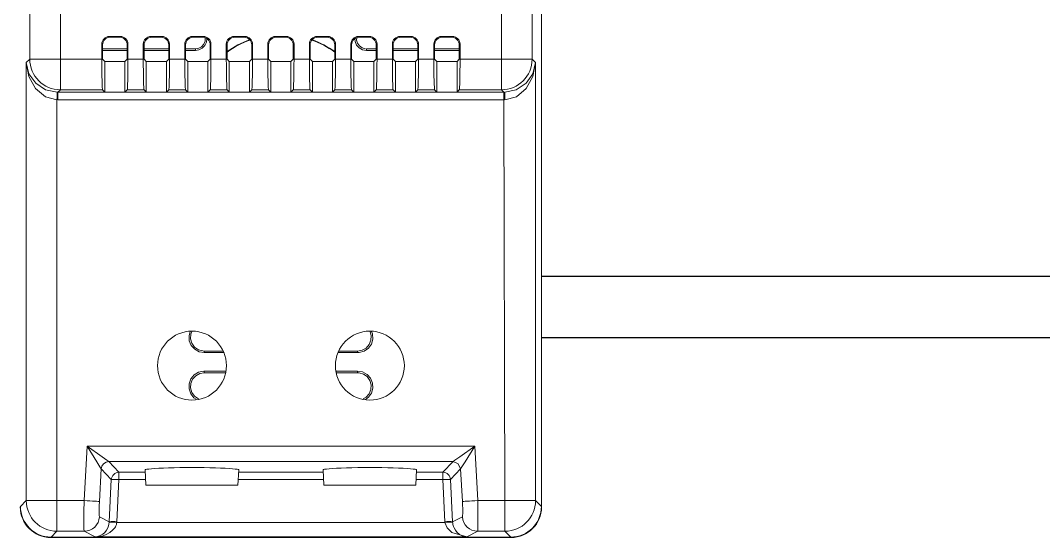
# Model space of a CAD drawing. Header units: millimetres. Extents: x -6000 to 26000, y -6000 to 26000.
# Drawn here: x 121.36 to 130.64, y -2281.8 to -2277.11 of the extents above; entities that cross this region are included whole.
import ezdxf

# ---------------------------------------------------------------- set-up
doc = ezdxf.new("R2010")
doc.units = ezdxf.units.MM
doc.header["$MEASUREMENT"] = 0
doc.layers.add('Чертеж и Рисунок_Ном._пера__21', color=7, linetype='Continuous', lineweight=30)
doc.layers.add('Чертеж и Рисунок_Ном._пера__7', color=7, linetype='Continuous', lineweight=15)
doc.layers.add('Чертеж и Рисунок_Ном._пера__8', color=7, linetype='Continuous', lineweight=15, true_color=0xa80f02)

msp = doc.modelspace()

# ---------------------------------------------------------------- linework, layer by layer
at = {"layer": 'Чертеж и Рисунок_Ном._пера__21', "color": 7, "linetype": 'Continuous', "lineweight": 30}
for p, q in [((145.3438, -2279.4297), (126.0854, -2279.4297)), ((145.3438, -2279.9862), (126.0854, -2279.9862))]:
    msp.add_line(p, q, dxfattribs=at)
at = {"layer": 'Чертеж и Рисунок_Ном._пера__7', "color": 7, "linetype": 'Continuous', "lineweight": 15}
for p, q in [((126.0854, -2281.5147), (126.0854, -2273.5885)), ((126.0872, -2281.5186), (126.0872, -2273.5883)), ((121.443, -2276.9949), (121.443, -2277.4583)), ((121.7212, -2277.002), (121.7212, -2277.4583)), ((125.7233, -2277.4583), (125.7233, -2277.002)), ((126.0014, -2277.4583), (126.0014, -2276.9949)), ((122.1667, -2277.2527), (122.2651, -2277.2527)), ((122.1667, -2277.2527), (122.174, -2277.26)), ((122.2578, -2277.26), (122.174, -2277.26)), ((122.2578, -2277.26), (122.2651, -2277.2527)), ((122.5433, -2277.2527), (122.6416, -2277.2527)), ((122.5433, -2277.2527), (122.5505, -2277.26)), ((122.6344, -2277.26), (122.5505, -2277.26)), ((122.6344, -2277.26), (122.6416, -2277.2527)), ((122.9199, -2277.2527), (123.0182, -2277.2527)), ((122.9199, -2277.2527), (122.9271, -2277.26)), ((123.011, -2277.26), (122.9271, -2277.26)), ((123.011, -2277.26), (123.0182, -2277.2527)), ((123.2965, -2277.2527), (123.3948, -2277.2527)), ((123.2965, -2277.2527), (123.3037, -2277.26)), ((123.3876, -2277.26), (123.3037, -2277.26)), ((123.3876, -2277.26), (123.3948, -2277.2527)), ((123.673, -2277.2527), (123.7714, -2277.2527)), ((123.673, -2277.2527), (123.6803, -2277.26)), ((123.7641, -2277.26), (123.6803, -2277.26)), ((123.7641, -2277.26), (123.7714, -2277.2527)), ((124.0496, -2277.2527), (124.148, -2277.2527)), ((124.0496, -2277.2527), (124.0569, -2277.26)), ((124.1407, -2277.26), (124.0569, -2277.26)), ((124.1407, -2277.26), (124.148, -2277.2527)), ((124.4262, -2277.2527), (124.5246, -2277.2527)), ((124.4262, -2277.2527), (124.4335, -2277.26)), ((124.5173, -2277.26), (124.4335, -2277.26)), ((124.5173, -2277.26), (124.5246, -2277.2527)), ((124.8028, -2277.2527), (124.9012, -2277.2527)), ((124.8028, -2277.2527), (124.8101, -2277.26)), ((124.8939, -2277.26), (124.8101, -2277.26)), ((124.8939, -2277.26), (124.9012, -2277.2527)), ((125.1794, -2277.2527), (125.2778, -2277.2527)), ((125.1794, -2277.2527), (125.1867, -2277.26)), ((125.2705, -2277.26), (125.1867, -2277.26)), ((125.2705, -2277.26), (125.2778, -2277.2527)), ((122.0971, -2277.3223), (122.0971, -2277.4583)), ((122.0971, -2277.3223), (122.1044, -2277.3295)), ((122.1044, -2277.3295), (122.1044, -2277.4589)), ((122.3273, -2277.3795), (122.1044, -2277.3795)), ((122.3273, -2277.3295), (122.3346, -2277.3223)), ((122.3273, -2277.4589), (122.3273, -2277.3295)), ((122.3346, -2277.4583), (122.3346, -2277.3223)), ((122.4737, -2277.3223), (122.4737, -2277.4583)), ((122.4737, -2277.3223), (122.481, -2277.3295)), ((122.481, -2277.3295), (122.481, -2277.4589)), ((122.481, -2277.365), (122.7039, -2277.365)), ((122.7039, -2277.3795), (122.481, -2277.3795)), ((122.7039, -2277.3295), (122.7112, -2277.3223)), ((122.7039, -2277.4589), (122.7039, -2277.3295)), ((122.7112, -2277.4583), (122.7112, -2277.3223)), ((122.8503, -2277.3223), (122.8503, -2277.4583)), ((122.8503, -2277.3223), (122.8576, -2277.3295)), ((122.8576, -2277.3295), (122.8576, -2277.4589)), ((122.8576, -2277.365), (122.9465, -2277.365)), ((122.9363, -2277.3795), (122.8576, -2277.3795)), ((122.9465, -2277.3795), (122.9363, -2277.3795)), ((122.9465, -2277.365), (122.9465, -2277.3795)), ((123.0805, -2277.3295), (123.0878, -2277.3223)), ((123.0805, -2277.4589), (123.0805, -2277.3295)), ((123.0878, -2277.4583), (123.0878, -2277.3223)), ((123.2269, -2277.3223), (123.2269, -2277.4583)), ((123.2269, -2277.3223), (123.2342, -2277.3295)), ((123.2342, -2277.3295), (123.2342, -2277.4589)), ((123.4571, -2277.3295), (123.4644, -2277.3223)), ((123.4571, -2277.4589), (123.4571, -2277.3295)), ((123.4644, -2277.4583), (123.4644, -2277.3223)), ((123.6035, -2277.3223), (123.6035, -2277.4583)), ((123.6035, -2277.3223), (123.6108, -2277.3295)), ((123.6108, -2277.3295), (123.6108, -2277.4589)), ((123.8337, -2277.3295), (123.841, -2277.3223)), ((123.8337, -2277.4589), (123.8337, -2277.3295)), ((123.841, -2277.4583), (123.841, -2277.3223)), ((123.9801, -2277.3223), (123.9801, -2277.4583)), ((123.9801, -2277.3223), (123.9874, -2277.3295)), ((123.9874, -2277.3295), (123.9874, -2277.4589)), ((124.2103, -2277.3295), (124.2175, -2277.3223)), ((124.2103, -2277.4589), (124.2103, -2277.3295)), ((124.2175, -2277.4583), (124.2175, -2277.3223)), ((124.3567, -2277.3223), (124.3567, -2277.4583)), ((124.3567, -2277.3223), (124.364, -2277.3295)), ((124.364, -2277.3295), (124.364, -2277.4589)), ((124.498, -2277.365), (124.498, -2277.3795)), ((124.498, -2277.365), (124.5869, -2277.365)), ((124.5082, -2277.3795), (124.498, -2277.3795)), ((124.5869, -2277.3795), (124.5082, -2277.3795)), ((124.5869, -2277.3295), (124.5941, -2277.3223)), ((124.5869, -2277.4589), (124.5869, -2277.3295)), ((124.5941, -2277.4583), (124.5941, -2277.3223)), ((124.7333, -2277.3223), (124.7333, -2277.4583)), ((124.7333, -2277.3223), (124.7406, -2277.3295)), ((124.7406, -2277.3295), (124.7406, -2277.4589)), ((124.7406, -2277.365), (124.9635, -2277.365)), ((124.9635, -2277.3795), (124.7406, -2277.3795)), ((124.9635, -2277.3295), (124.9707, -2277.3223)), ((124.9635, -2277.4589), (124.9635, -2277.3295)), ((124.9707, -2277.4583), (124.9707, -2277.3223)), ((125.1099, -2277.3223), (125.1099, -2277.4583)), ((125.1099, -2277.3223), (125.1171, -2277.3295)), ((125.1171, -2277.3295), (125.1171, -2277.4589)), ((125.1171, -2277.365), (125.34, -2277.365)), ((125.34, -2277.3295), (125.3473, -2277.3223)), ((125.34, -2277.4589), (125.34, -2277.3295)), ((125.3473, -2277.4583), (125.3473, -2277.3223)), ((121.443, -2277.4583), (121.4121, -2277.4893)), ((121.7212, -2277.4583), (121.443, -2277.4583)), ((122.0971, -2277.4583), (121.7212, -2277.4583)), ((121.7212, -2277.4583), (121.7212, -2277.7364)), ((122.1044, -2277.4589), (122.1245, -2277.479)), ((122.1245, -2277.479), (122.1245, -2277.7567)), ((122.3073, -2277.479), (122.1245, -2277.479)), ((122.3073, -2277.479), (122.3273, -2277.4589)), ((122.3073, -2277.7567), (122.3073, -2277.479)), ((122.3346, -2277.4583), (122.4737, -2277.4583)), ((122.481, -2277.4589), (122.501, -2277.479)), ((122.501, -2277.479), (122.501, -2277.7567)), ((122.6839, -2277.479), (122.501, -2277.479)), ((122.6839, -2277.479), (122.7039, -2277.4589)), ((122.6839, -2277.7567), (122.6839, -2277.479)), ((122.7112, -2277.4583), (122.8503, -2277.4583)), ((122.8576, -2277.4589), (122.8776, -2277.479)), ((122.8776, -2277.479), (122.8776, -2277.7567)), ((123.0605, -2277.479), (122.8776, -2277.479)), ((123.0605, -2277.479), (123.0805, -2277.4589)), ((123.0605, -2277.7567), (123.0605, -2277.479)), ((123.0878, -2277.4583), (123.2269, -2277.4583)), ((123.2342, -2277.4589), (123.2542, -2277.479)), ((123.2542, -2277.479), (123.2542, -2277.7567)), ((123.4371, -2277.479), (123.2542, -2277.479)), ((123.4371, -2277.479), (123.4571, -2277.4589)), ((123.4371, -2277.7567), (123.4371, -2277.479)), ((123.4644, -2277.4583), (123.6035, -2277.4583)), ((123.6108, -2277.4589), (123.6308, -2277.479)), ((123.6308, -2277.479), (123.6308, -2277.7567)), ((123.8136, -2277.479), (123.6308, -2277.479)), ((123.8136, -2277.479), (123.8337, -2277.4589)), ((123.8136, -2277.7567), (123.8136, -2277.479)), ((123.841, -2277.4583), (123.9801, -2277.4583)), ((123.9874, -2277.4589), (124.0074, -2277.479)), ((124.0074, -2277.479), (124.0074, -2277.7567)), ((124.1902, -2277.479), (124.0074, -2277.479)), ((124.1902, -2277.479), (124.2103, -2277.4589)), ((124.1902, -2277.7567), (124.1902, -2277.479)), ((124.2175, -2277.4583), (124.3567, -2277.4583)), ((124.364, -2277.4589), (124.384, -2277.479)), ((124.384, -2277.479), (124.384, -2277.7567)), ((124.5668, -2277.479), (124.384, -2277.479)), ((124.5668, -2277.479), (124.5869, -2277.4589)), ((124.5668, -2277.7567), (124.5668, -2277.479)), ((124.5941, -2277.4583), (124.7333, -2277.4583)), ((124.7406, -2277.4589), (124.7606, -2277.479)), ((124.7606, -2277.479), (124.7606, -2277.7567)), ((124.9434, -2277.479), (124.7606, -2277.479)), ((124.9434, -2277.479), (124.9635, -2277.4589)), ((124.9434, -2277.7567), (124.9434, -2277.479)), ((124.9707, -2277.4583), (125.1099, -2277.4583)), ((125.1171, -2277.4589), (125.1372, -2277.479)), ((125.1372, -2277.479), (125.1372, -2277.7567)), ((125.32, -2277.479), (125.1372, -2277.479)), ((125.32, -2277.479), (125.34, -2277.4589)), ((125.32, -2277.7567), (125.32, -2277.479)), ((125.7233, -2277.4583), (125.3473, -2277.4583)), ((125.7233, -2277.7364), (125.7233, -2277.4583)), ((126.0014, -2277.4583), (125.7233, -2277.4583)), ((126.0324, -2277.4893), (126.0014, -2277.4583)), ((121.4121, -2277.4893), (121.4121, -2281.4617)), ((126.0324, -2281.4617), (126.0324, -2277.4893)), ((121.7212, -2277.7364), (121.6991, -2277.7585)), ((121.6991, -2277.7585), (125.7454, -2277.7585)), ((121.6991, -2277.8281), (121.6991, -2277.7585)), ((121.7212, -2277.7364), (122.1042, -2277.7364)), ((122.1042, -2277.7364), (122.1245, -2277.7567)), ((122.3073, -2277.7567), (122.1245, -2277.7567)), ((122.3073, -2277.7567), (122.3275, -2277.7364)), ((122.4808, -2277.7364), (122.3275, -2277.7364)), ((122.4808, -2277.7364), (122.501, -2277.7567)), ((122.6839, -2277.7567), (122.501, -2277.7567)), ((122.6839, -2277.7567), (122.7041, -2277.7364)), ((122.8574, -2277.7364), (122.7041, -2277.7364)), ((122.8574, -2277.7364), (122.8776, -2277.7567)), ((123.0605, -2277.7567), (122.8776, -2277.7567)), ((123.0605, -2277.7567), (123.0807, -2277.7364)), ((123.234, -2277.7364), (123.0807, -2277.7364)), ((123.234, -2277.7364), (123.2542, -2277.7567)), ((123.4371, -2277.7567), (123.2542, -2277.7567)), ((123.4371, -2277.7567), (123.4573, -2277.7364)), ((123.6106, -2277.7364), (123.4573, -2277.7364)), ((123.6106, -2277.7364), (123.6308, -2277.7567)), ((123.8136, -2277.7567), (123.6308, -2277.7567)), ((123.8136, -2277.7567), (123.8339, -2277.7364)), ((123.9872, -2277.7364), (123.8339, -2277.7364)), ((123.9872, -2277.7364), (124.0074, -2277.7567)), ((124.1902, -2277.7567), (124.0074, -2277.7567)), ((124.1902, -2277.7567), (124.2105, -2277.7364)), ((124.3638, -2277.7364), (124.2105, -2277.7364)), ((124.3638, -2277.7364), (124.384, -2277.7567)), ((124.5668, -2277.7567), (124.384, -2277.7567)), ((124.5668, -2277.7567), (124.587, -2277.7364)), ((124.7404, -2277.7364), (124.587, -2277.7364)), ((124.7404, -2277.7364), (124.7606, -2277.7567)), ((124.9434, -2277.7567), (124.7606, -2277.7567)), ((124.9434, -2277.7567), (124.9636, -2277.7364)), ((125.117, -2277.7364), (124.9636, -2277.7364)), ((125.117, -2277.7364), (125.1372, -2277.7567)), ((125.32, -2277.7567), (125.1372, -2277.7567)), ((125.32, -2277.7567), (125.3402, -2277.7364)), ((125.3402, -2277.7364), (125.7233, -2277.7364)), ((125.7454, -2277.7585), (125.7233, -2277.7364)), ((125.7454, -2277.8281), (125.7454, -2277.7585)), ((121.6902, -2281.4617), (121.6902, -2277.8279)), ((121.6991, -2277.8281), (125.7454, -2277.8281)), ((125.7454, -2277.8281), (125.7542, -2281.4617)), ((123.0267, -2280.12), (123.0267, -2280.1054)), ((123.0267, -2280.1054), (123.1989, -2280.1054)), ((123.2053, -2280.12), (123.0267, -2280.12)), ((124.4178, -2280.12), (124.2392, -2280.12)), ((124.2455, -2280.1054), (124.4178, -2280.1054)), ((124.4178, -2280.1054), (124.4178, -2280.12)), ((123.0267, -2280.2869), (123.2202, -2280.2869)), ((123.0267, -2280.2869), (123.0267, -2280.3015)), ((123.2163, -2280.3015), (123.0267, -2280.3015)), ((124.4178, -2280.3015), (124.2285, -2280.3015)), ((124.4178, -2280.3015), (124.4178, -2280.2869)), ((121.9371, -2281.4617), (121.9629, -2280.969)), ((125.4815, -2280.969), (121.9629, -2280.969)), ((125.5074, -2281.4617), (125.4815, -2280.969)), ((122.0758, -2281.469), (122.0913, -2281.1738)), ((122.0913, -2281.1738), (122.1834, -2281.271)), ((122.1607, -2281.1079), (125.2838, -2281.1079)), ((122.1607, -2281.1079), (122.2528, -2281.2051)), ((122.4907, -2281.1838), (122.498, -2281.323)), ((123.3327, -2281.323), (123.34, -2281.1838)), ((124.1045, -2281.1838), (124.1118, -2281.323)), ((124.9465, -2281.323), (124.9538, -2281.1838)), ((125.2838, -2281.1079), (125.1917, -2281.2051)), ((125.261, -2281.271), (125.3531, -2281.1738)), ((125.3531, -2281.1738), (125.3686, -2281.469)), ((122.1834, -2281.271), (122.1644, -2281.6536)), ((122.2338, -2281.6536), (122.2528, -2281.271)), ((122.2528, -2281.271), (122.2528, -2281.2051)), ((125.1917, -2281.2051), (125.1917, -2281.271)), ((125.1917, -2281.271), (125.2107, -2281.6536)), ((125.261, -2281.271), (125.2801, -2281.6536)), ((122.9154, -2281.323), (122.498, -2281.323)), ((123.3327, -2281.323), (122.9154, -2281.323)), ((124.5291, -2281.323), (124.1118, -2281.323)), ((124.9465, -2281.323), (124.5291, -2281.323)), ((121.3591, -2281.5147), (121.4121, -2281.4617)), ((121.4121, -2281.4617), (121.6902, -2281.4617)), ((121.6902, -2281.4617), (121.9371, -2281.4617)), ((121.6902, -2281.7398), (121.6902, -2281.4617)), ((125.5074, -2281.4617), (125.7542, -2281.4617)), ((125.7542, -2281.4617), (126.0324, -2281.4617)), ((125.7542, -2281.4617), (125.7542, -2281.7398)), ((126.0324, -2281.4617), (126.0854, -2281.5147)), ((122.0756, -2281.608), (122.1644, -2281.6536)), ((122.2338, -2281.6536), (122.2334, -2281.6588)), ((122.2334, -2281.6588), (125.211, -2281.6588)), ((125.2107, -2281.6536), (125.211, -2281.6588)), ((125.2801, -2281.6536), (125.3688, -2281.608)), ((121.6372, -2281.7928), (121.6902, -2281.7398)), ((121.6902, -2281.7398), (121.9369, -2281.7398)), ((122.0357, -2281.7906), (121.9369, -2281.7398)), ((125.4087, -2281.7906), (125.5076, -2281.7398)), ((125.5076, -2281.7398), (125.7542, -2281.7398)), ((125.7542, -2281.7398), (125.8072, -2281.7928)), ((121.6351, -2281.7965), (125.8094, -2281.7965)), ((125.8072, -2281.7928), (121.6372, -2281.7928)), ((125.4087, -2281.7906), (122.0357, -2281.7906))]:
    msp.add_line(p, q, dxfattribs=at)
at = {"layer": 'Чертеж и Рисунок_Ном._пера__7', "color": 7, "linetype": 'Continuous', "lineweight": 15, "flags": 128}
for points in [[(122.9465, -2277.365), (122.9762, -2277.3599), (123.0026, -2277.3453), (123.0226, -2277.3228), (123.0341, -2277.2949), (123.0355, -2277.2666)], [(123.05, -2277.2736), (123.0471, -2277.303), (123.0322, -2277.3347), (123.0077, -2277.3597), (122.9763, -2277.3752), (122.9465, -2277.3795)], [(124.498, -2277.3795), (124.4634, -2277.3737), (124.4328, -2277.3567), (124.4095, -2277.3305), (124.3962, -2277.2981), (124.3943, -2277.2737)], [(124.4098, -2277.2663), (124.4088, -2277.2856), (124.4173, -2277.3145), (124.4349, -2277.339), (124.4595, -2277.3563), (124.4885, -2277.3645)], [(122.1044, -2277.366), (122.1522, -2277.365), (122.3273, -2277.365)], [(125.34, -2277.381), (125.2743, -2277.3795), (125.1171, -2277.3795)], [(121.4121, -2277.4893), (121.436, -2277.5907), (121.4973, -2277.6772), (121.5871, -2277.736), (121.692, -2277.7584)], [(121.6902, -2277.8279), (121.5854, -2277.7997), (121.4961, -2277.7257), (121.4353, -2277.6169), (121.4121, -2277.4893)], [(125.7525, -2277.7584), (125.8574, -2277.736), (125.9471, -2277.6772), (126.0085, -2277.5907), (126.0324, -2277.4893)], [(126.0324, -2277.4893), (126.0091, -2277.6169), (125.9484, -2277.7257), (125.859, -2277.7997), (125.7542, -2277.8279)], [(121.692, -2277.7584), (121.6915, -2277.7794), (121.6909, -2277.8027), (121.6902, -2277.8279)], [(125.7525, -2277.7584), (125.753, -2277.7794), (125.7536, -2277.8027), (125.7542, -2277.8279)], [(123.0266, -2280.12), (122.9806, -2280.1121), (122.9397, -2280.0895), (122.9087, -2280.0546), (122.8909, -2280.0114), (122.8885, -2279.9647), (122.8984, -2279.9309)], [(122.9151, -2279.9293), (122.9052, -2279.9533), (122.9029, -2279.9951), (122.9146, -2280.0352), (122.9389, -2280.0692), (122.9731, -2280.0933), (123.0134, -2280.1047), (123.0266, -2280.1054)], [(124.5443, -2279.9279), (124.5535, -2279.9503), (124.556, -2279.997), (124.5429, -2280.0418), (124.5157, -2280.0798), (124.4774, -2280.1066), (124.4324, -2280.1192), (124.4178, -2280.12)], [(124.4178, -2280.1054), (124.459, -2280.0984), (124.4956, -2280.0781), (124.5234, -2280.0469), (124.5393, -2280.0082), (124.5415, -2279.9664), (124.5306, -2279.9292)], [(122.9547, -2280.5428), (122.9336, -2280.5295), (122.9046, -2280.4929), (122.8894, -2280.4487), (122.8896, -2280.402), (122.9053, -2280.358), (122.9347, -2280.3217), (122.9744, -2280.2971), (123.02, -2280.2871)], [(123.0266, -2280.3015), (122.9854, -2280.3085), (122.9489, -2280.3288), (122.9211, -2280.36), (122.9052, -2280.3987), (122.903, -2280.4404), (122.9147, -2280.4806), (122.9391, -2280.5146), (122.9733, -2280.5386)], [(124.2256, -2280.2866), (124.2406, -2280.2869), (124.4178, -2280.2869)], [(124.4178, -2280.2869), (124.4639, -2280.2948), (124.5047, -2280.3174), (124.5358, -2280.3523), (124.5535, -2280.3955), (124.556, -2280.4421), (124.5429, -2280.487), (124.5157, -2280.5249), (124.4887, -2280.5438)], [(124.4673, -2280.5389), (124.4954, -2280.5234), (124.5233, -2280.4922), (124.5393, -2280.4536), (124.5415, -2280.4118), (124.5299, -2280.3717), (124.5055, -2280.3376), (124.4713, -2280.3136), (124.4311, -2280.3022), (124.4178, -2280.3015)], [(121.9629, -2280.969), (122.0992, -2281.0648), (122.1428, -2281.0953), (122.1607, -2281.1079)], [(122.0913, -2281.1738), (122.0797, -2281.1552), (122.0514, -2281.1101), (121.9629, -2280.969)], [(125.2838, -2281.1079), (125.3017, -2281.0953), (125.3452, -2281.0648), (125.4815, -2280.969)], [(125.4815, -2280.969), (125.393, -2281.1101), (125.3648, -2281.1552), (125.3531, -2281.1738)], [(122.1607, -2281.1079), (122.1359, -2281.1126), (122.1129, -2281.1271), (122.0972, -2281.1492), (122.0913, -2281.1738)], [(125.3531, -2281.1738), (125.3315, -2281.1271), (125.2838, -2281.1079)], [(121.9369, -2281.7398), (121.9348, -2281.7166), (121.9341, -2281.6558), (121.9349, -2281.5665), (121.9371, -2281.4617)], [(122.0758, -2281.469), (122.0633, -2281.4683), (122.05, -2281.4676), (122.0327, -2281.4667), (122.012, -2281.4656), (121.9886, -2281.4644), (121.9633, -2281.4631), (121.9371, -2281.4617)], [(122.0758, -2281.469), (122.0752, -2281.4825), (122.0746, -2281.4957), (122.074, -2281.5087), (122.0736, -2281.5214), (122.073, -2281.5451), (122.0728, -2281.5661), (122.073, -2281.5834), (122.0735, -2281.5964), (122.0756, -2281.608)], [(125.3686, -2281.469), (125.3812, -2281.4683), (125.3944, -2281.4676), (125.4117, -2281.4667), (125.4325, -2281.4656), (125.4559, -2281.4644), (125.4812, -2281.4631), (125.5074, -2281.4617)], [(125.3688, -2281.608), (125.3717, -2281.5661), (125.3686, -2281.469)], [(125.5074, -2281.4617), (125.5096, -2281.5665), (125.5104, -2281.6558), (125.5097, -2281.7166), (125.5076, -2281.7398)], [(122.0357, -2281.7906), (122.0479, -2281.7894), (122.0587, -2281.7874), (122.076, -2281.7819), (122.1051, -2281.7658), (122.1232, -2281.75), (122.1396, -2281.7295), (122.1517, -2281.7073), (122.1578, -2281.6909), (122.162, -2281.6741), (122.1642, -2281.657)], [(122.2334, -2281.6588), (122.2318, -2281.669), (122.229, -2281.6791), (122.2251, -2281.6892), (122.2202, -2281.6992), (122.2142, -2281.7089), (122.1955, -2281.7309), (122.1704, -2281.7511), (122.1425, -2281.7667), (122.108, -2281.7797), (122.0784, -2281.7865), (122.0357, -2281.7906)], [(122.2334, -2281.6588), (122.2087, -2281.6572), (122.1858, -2281.6562), (122.1701, -2281.6562)], [(125.211, -2281.6588), (125.2357, -2281.6572), (125.2587, -2281.6562), (125.2743, -2281.6562)], [(125.4087, -2281.7906), (125.2741, -2281.7511), (125.2303, -2281.7089), (125.211, -2281.6588)], [(125.2803, -2281.657), (125.2814, -2281.6673), (125.2832, -2281.6775), (125.2857, -2281.6876), (125.2889, -2281.6976), (125.2928, -2281.7073), (125.3049, -2281.7295), (125.3213, -2281.75), (125.3393, -2281.7658), (125.3618, -2281.779), (125.3809, -2281.7861), (125.4087, -2281.7906)]]:
    msp.add_lwpolyline(points, dxfattribs=at)
at = {"layer": 'Чертеж и Рисунок_Ном._пера__7', "color": 7, "linetype": 'Continuous', "lineweight": 15}
for centre in [(122.9154, -2280.2379), (124.5291, -2280.2379)]:
    msp.add_circle(centre, 0.313, dxfattribs=at)
for centre, radius, start, end in [((123.7222, -2278.0713), 0.8383, 109.76904, 125.60194), ((123.7222, -2278.0713), 0.8347, 109.67147, 125.7813), ((123.7222, -2278.0713), 0.8347, 54.2187, 70.32853), ((123.7222, -2278.0713), 0.8383, 54.39806, 70.23096), ((121.7214, -2277.4581), 0.2784, 180.04614, 269.95386), ((125.7231, -2277.4581), 0.2784, 270.04619, 359.95371), ((122.253, -2281.2748), 0.0697, 90.17213, 176.82296), ((122.2181, -2281.6453), 0.376, 84.706, 95.29229), ((125.1915, -2281.2748), 0.0697, 3.17556, 89.82846), ((125.2264, -2281.6451), 0.3758, 84.70404, 95.29596), ((121.6904, -2281.4615), 0.2784, 180.04589, 269.95411), ((125.754, -2281.4615), 0.2784, 270.04595, 359.95405), ((121.9366, -2281.6006), 0.1392, 270.11549, 356.94219), ((122.1991, -2282.0281), 0.3761, 84.70902, 95.29098), ((125.2454, -2282.0281), 0.3761, 84.709, 95.291), ((125.5078, -2281.6006), 0.1392, 183.05738, 269.88494)]:
    msp.add_arc(centre, radius, start, end, dxfattribs=at)
for centre, major_axis, ratio, start_param, end_param in [((122.1667, -2277.3223), (0.0492, -0.0492), 0.999315, 2.357222, 3.925963), ((122.174, -2277.3296), (0.0492, -0.0492), 0.999315, 2.357222, 3.925963), ((122.2577, -2277.3296), (0.0492, 0.0492), 0.999315, 5.498815, 7.067556), ((122.265, -2277.3223), (0.0492, 0.0492), 0.999315, 5.498815, 7.067556), ((122.5433, -2277.3223), (0.0492, -0.0492), 0.999315, 2.357222, 3.925963), ((122.5506, -2277.3296), (0.0492, -0.0492), 0.999315, 2.357222, 3.925963), ((122.6343, -2277.3296), (0.0492, 0.0492), 0.999315, 5.498815, 7.067556), ((122.6416, -2277.3223), (0.0492, 0.0492), 0.999315, 5.498815, 7.067556), ((122.9199, -2277.3223), (0.0492, -0.0492), 0.999315, 2.357222, 3.925963), ((122.9272, -2277.3296), (0.0492, -0.0492), 0.999315, 2.357222, 3.925963), ((123.0109, -2277.3296), (0.0492, 0.0492), 0.999315, 5.498815, 7.067556), ((123.0182, -2277.3223), (0.0492, 0.0492), 0.999315, 5.498815, 7.067556), ((123.2965, -2277.3223), (0.0492, -0.0492), 0.999315, 2.357222, 3.925963), ((123.3038, -2277.3296), (0.0492, -0.0492), 0.999315, 2.357222, 3.925963), ((123.3875, -2277.3296), (0.0492, 0.0492), 0.999315, 5.498815, 7.067556), ((123.3948, -2277.3223), (0.0492, 0.0492), 0.999315, 5.498815, 7.067556), ((123.6731, -2277.3223), (0.0492, -0.0492), 0.999315, 2.357222, 3.925963), ((123.6804, -2277.3296), (0.0492, -0.0492), 0.999315, 2.357222, 3.925963), ((123.7641, -2277.3296), (-0.0492, -0.0492), 0.999315, 2.357222, 3.925963), ((123.7714, -2277.3223), (-0.0492, -0.0492), 0.999315, 2.357222, 3.925963), ((124.0497, -2277.3223), (-0.0492, 0.0492), 0.999315, 5.498815, 7.067556), ((124.057, -2277.3296), (-0.0492, 0.0492), 0.999315, 5.498815, 7.067556), ((124.1407, -2277.3296), (-0.0492, -0.0492), 0.999315, 2.357222, 3.925963), ((124.148, -2277.3223), (-0.0492, -0.0492), 0.999315, 2.357222, 3.925963), ((124.4263, -2277.3223), (-0.0492, 0.0492), 0.999315, 5.498815, 7.067556), ((124.4335, -2277.3296), (-0.0492, 0.0492), 0.999315, 5.498815, 7.067556), ((124.5173, -2277.3296), (-0.0492, -0.0492), 0.999315, 2.357222, 3.925963), ((124.5246, -2277.3223), (-0.0492, -0.0492), 0.999315, 2.357222, 3.925963), ((124.8029, -2277.3223), (-0.0492, 0.0492), 0.999315, 5.498815, 7.067556), ((124.8101, -2277.3296), (-0.0492, 0.0492), 0.999315, 5.498815, 7.067556), ((124.8939, -2277.3296), (-0.0492, -0.0492), 0.999315, 2.357222, 3.925963), ((124.9011, -2277.3223), (-0.0492, -0.0492), 0.999315, 2.357222, 3.925963), ((125.1795, -2277.3223), (-0.0492, 0.0492), 0.999315, 5.498815, 7.067556), ((125.1867, -2277.3296), (-0.0492, 0.0492), 0.999315, 5.498815, 7.067556), ((125.2705, -2277.3296), (-0.0492, -0.0492), 0.999315, 2.357222, 3.925963), ((125.2777, -2277.3223), (-0.0492, -0.0492), 0.999315, 2.357222, 3.925963), ((122.1044, -2277.4583), (0, 0.2782), 0.026186, 1.570796, 3.115413), ((122.3273, -2277.4583), (0, 0.2782), 0.026186, 3.167773, 4.712389), ((122.481, -2277.4583), (0, 0.2782), 0.026186, 1.570796, 3.115413), ((122.7039, -2277.4583), (0, 0.2782), 0.026186, 3.167773, 4.712389), ((122.8576, -2277.4583), (0, 0.2782), 0.026186, 1.570796, 3.115413), ((123.0805, -2277.4583), (0, 0.2782), 0.026186, 3.167773, 4.712389), ((123.2342, -2277.4583), (0, 0.2782), 0.026186, 1.570796, 3.115413), ((123.4571, -2277.4583), (0, 0.2782), 0.026186, 3.167773, 4.712389), ((123.6108, -2277.4583), (0, 0.2782), 0.026186, 1.570796, 3.115413), ((123.8337, -2277.4583), (0, 0.2782), 0.026186, 3.167773, 4.712389), ((123.9874, -2277.4583), (0, 0.2782), 0.026186, 1.570796, 3.115413), ((124.2103, -2277.4583), (0, 0.2782), 0.026186, 3.167773, 4.712389), ((124.364, -2277.4583), (0, 0.2782), 0.026186, 1.570796, 3.115413), ((124.5868, -2277.4583), (0, 0.2782), 0.026186, 3.167773, 4.712389), ((124.7406, -2277.4583), (0, 0.2782), 0.026186, 1.570796, 3.115413), ((124.9634, -2277.4583), (0, 0.2782), 0.026186, 3.167773, 4.712389), ((125.1172, -2277.4583), (0, 0.2782), 0.026186, 1.570796, 3.115413), ((125.34, -2277.4583), (0, 0.2782), 0.026186, 3.167773, 4.712389), ((122.9154, -2281.1837), (0.4246, 0), 0.052408, 6.280439, 9.427525), ((124.5291, -2281.1837), (0.4246, 0), 0.052408, 6.280439, 9.427525), ((121.6359, -2281.5179), (0.1973, 0.1973), 0.997265, 2.360303, 3.922882), ((121.6374, -2281.5145), (-0.1969, -0.1969), 0.999315, 5.498815, 7.067556), ((125.8071, -2281.5145), (0.1969, -0.1969), 0.999315, 5.498815, 7.067556), ((125.8086, -2281.5179), (-0.1973, 0.1973), 0.997265, 2.360303, 3.922882)]:
    msp.add_ellipse(centre, major_axis=major_axis, ratio=ratio, start_param=start_param, end_param=end_param, dxfattribs=at)
at = {"layer": 'Чертеж и Рисунок_Ном._пера__8', "color": 14, "linetype": 'Continuous', "lineweight": 15, "true_color": 0xa80f02}
for p, q in [((122.2528, -2281.2051), (122.4918, -2281.2051)), ((122.2528, -2281.271), (122.4953, -2281.271)), ((123.3354, -2281.271), (124.109, -2281.271)), ((123.3389, -2281.2051), (124.1056, -2281.2051)), ((124.9492, -2281.271), (125.1917, -2281.271)), ((124.9526, -2281.2051), (125.1917, -2281.2051))]:
    msp.add_line(p, q, dxfattribs=at)

doc.saveas('drawing.dxf')
